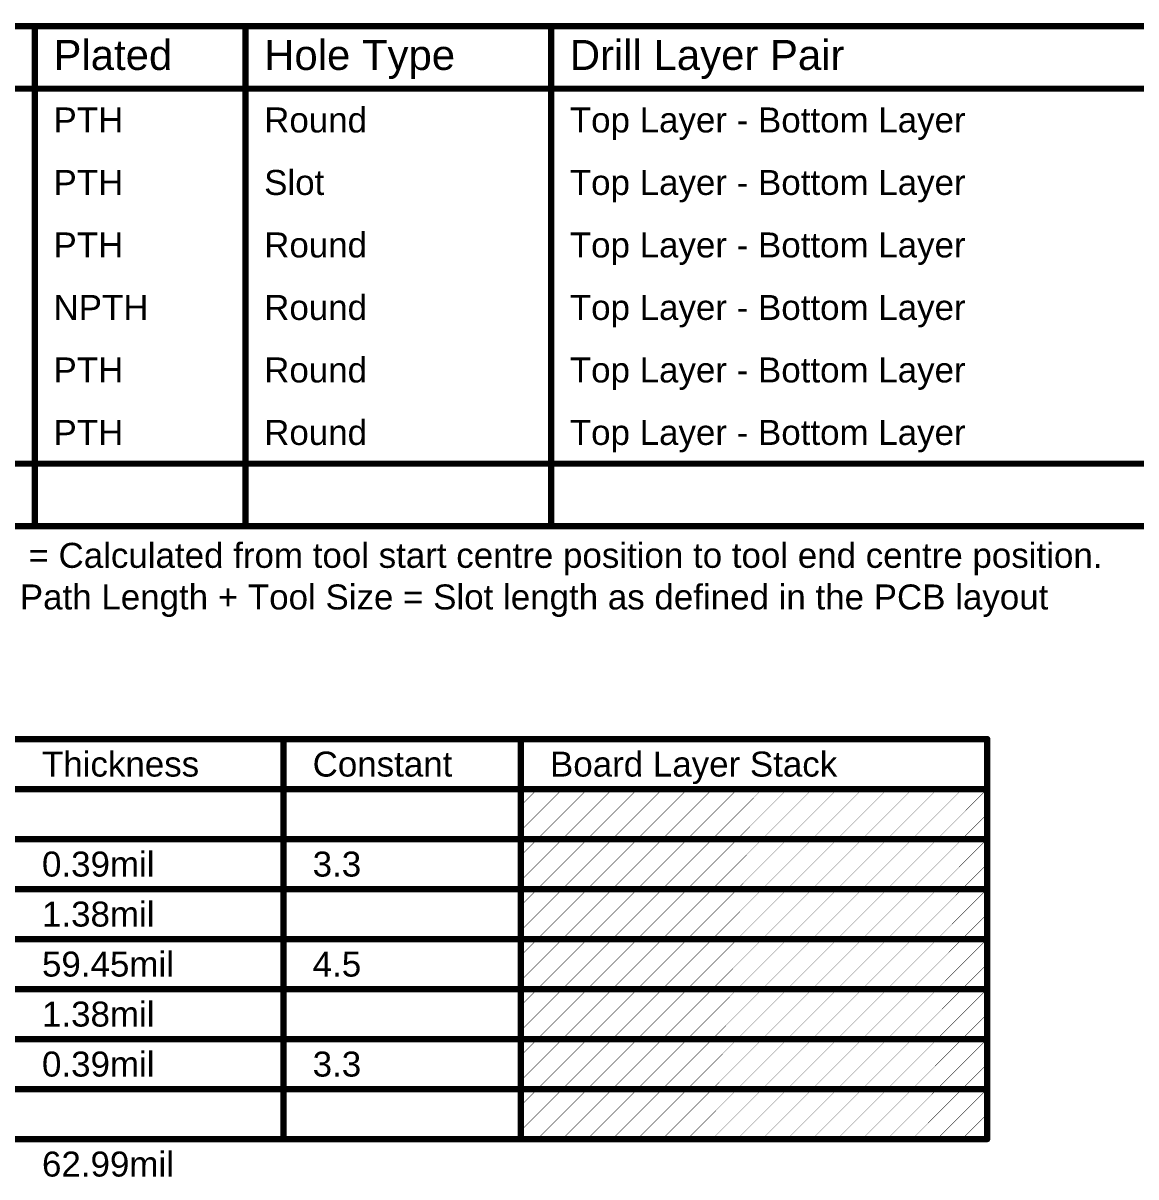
# Model space of a CAD drawing. Header units: inches. Extents: x 0 to 12.4, y -0.6 to 2.2.
# Drawn here: x 5.138 to 7.81, y -0.601 to 2.169 of the extents above; entities that cross this region are included whole.
import ezdxf

# ---------------------------------------------------------------- set-up
doc = ezdxf.new("R2010")
doc.units = ezdxf.units.IN
doc.header["$MEASUREMENT"] = 0
doc.layers.add('Drill Drawing', color=1, linetype='Continuous')
doc.layers.add('Fabrication', color=76, linetype='Continuous')
doc.styles.add('Arial', font='', dxfattribs={"height": 0.2})
doc.styles.get('Arial').set_extended_font_data('Arial')

msp = doc.modelspace()

# ---------------------------------------------------------------- linework, layer by layer
at = {"layer": 'Drill Drawing'}
for points in [[(2.9254, 2.161, 0.015, 0.015, 0), (12.3828, 2.161, 0.015, 0.015, 0)], [(5.1658, 0.961, 0.015, 0.015, 0), (5.1658, 2.161, 0.015, 0.015, 0)], [(5.6716, 0.961, 0.015, 0.015, 0), (5.6716, 2.161, 0.015, 0.015, 0)], [(6.4054, 0.961, 0.015, 0.015, 0), (6.4054, 2.161, 0.015, 0.015, 0)], [(2.9254, 2.011, 0.015, 0.015, 0), (12.3828, 2.011, 0.015, 0.015, 0)], [(2.9254, 1.111, 0.015, 0.015, 0), (12.3828, 1.111, 0.015, 0.015, 0)], [(2.9254, 0.961, 0.015, 0.015, 0), (12.3828, 0.961, 0.015, 0.015, 0)]]:
    msp.add_lwpolyline(points, format="xyseb", dxfattribs=at)
for points in [[(5.162, 2.161, 0.0075, 0.0075, 1), (5.1695, 2.161, 0.0075, 0.0075, 1)], [(5.6679, 2.161, 0.0075, 0.0075, 1), (5.6754, 2.161, 0.0075, 0.0075, 1)], [(6.4017, 2.161, 0.0075, 0.0075, 1), (6.4092, 2.161, 0.0075, 0.0075, 1)], [(5.162, 0.961, 0.0075, 0.0075, 1), (5.1695, 0.961, 0.0075, 0.0075, 1)], [(5.6679, 0.961, 0.0075, 0.0075, 1), (5.6754, 0.961, 0.0075, 0.0075, 1)], [(6.4017, 0.961, 0.0075, 0.0075, 1), (6.4092, 0.961, 0.0075, 0.0075, 1)]]:
    msp.add_lwpolyline(points, format="xyseb", close=True, dxfattribs=at)
at = {"layer": 'Fabrication'}
for points in [[(2.9137, 0.45, 0.015, 0.015, 0), (7.4525, 0.45, 0.015, 0.015, 0)], [(5.763, -0.51, 0.015, 0.015, 0), (5.763, 0.45, 0.015, 0.015, 0)], [(6.3329, -0.51, 0.015, 0.015, 0), (6.3329, 0.45, 0.015, 0.015, 0)], [(7.4525, -0.51, 0.015, 0.015, 0), (7.4525, 0.45, 0.015, 0.015, 0)], [(2.9137, 0.33, 0.015, 0.015, 0), (7.4525, 0.33, 0.015, 0.015, 0)], [(6.3329, 0.2303, 0.001, 0.001, 0), (6.4325, 0.33, 0.001, 0.001, 0)], [(6.3329, 0.2903, 0.001, 0.001, 0), (6.3725, 0.33, 0.001, 0.001, 0)], [(6.3725, 0.21, 0.001, 0.001, 0), (6.4925, 0.33, 0.001, 0.001, 0)], [(6.4325, 0.21, 0.001, 0.001, 0), (6.5525, 0.33, 0.001, 0.001, 0)], [(6.4925, 0.21, 0.001, 0.001, 0), (6.6125, 0.33, 0.001, 0.001, 0)], [(6.5525, 0.21, 0.001, 0.001, 0), (6.6725, 0.33, 0.001, 0.001, 0)], [(6.6125, 0.21, 0.001, 0.001, 0), (6.7325, 0.33, 0.001, 0.001, 0)], [(6.6725, 0.21, 0.001, 0.001, 0), (6.7925, 0.33, 0.001, 0.001, 0)], [(6.7325, 0.21, 0.001, 0.001, 0), (6.8525, 0.33, 0.001, 0.001, 0)], [(6.7925, 0.21, 0.001, 0.001, 0), (6.9125, 0.33, 0.001, 0.001, 0)], [(6.8525, 0.21, 0.001, 0.001, 0), (6.9725, 0.33, 0.001, 0.001, 0)], [(6.9125, 0.21, 0.001, 0.001, 0), (7.0325, 0.33, 0.001, 0.001, 0)], [(6.9725, 0.21, 0.001, 0.001, 0), (7.0925, 0.33, 0.001, 0.001, 0)], [(7.0325, 0.21, 0.001, 0.001, 0), (7.1525, 0.33, 0.001, 0.001, 0)], [(7.0925, 0.21, 0.001, 0.001, 0), (7.2125, 0.33, 0.001, 0.001, 0)], [(7.1525, 0.21, 0.001, 0.001, 0), (7.2725, 0.33, 0.001, 0.001, 0)], [(7.2125, 0.21, 0.001, 0.001, 0), (7.3325, 0.33, 0.001, 0.001, 0)], [(7.2725, 0.21, 0.001, 0.001, 0), (7.3925, 0.33, 0.001, 0.001, 0)], [(7.3325, 0.21, 0.001, 0.001, 0), (7.4525, 0.33, 0.001, 0.001, 0)], [(7.3925, 0.21, 0.001, 0.001, 0), (7.4525, 0.27, 0.001, 0.001, 0)], [(5.1132, 0.21, 0.015, 0.015, 0), (5.763, 0.21, 0.015, 0.015, 0)], [(5.763, 0.21, 0.015, 0.015, 0), (6.3329, 0.21, 0.015, 0.015, 0)], [(6.3329, 0.21, 0.015, 0.015, 0), (7.4525, 0.21, 0.015, 0.015, 0)], [(6.3329, 0.1103, 0.001, 0.001, 0), (6.4325, 0.21, 0.001, 0.001, 0)], [(6.3329, 0.1703, 0.001, 0.001, 0), (6.3725, 0.21, 0.001, 0.001, 0)], [(6.3725, 0.09, 0.001, 0.001, 0), (6.4925, 0.21, 0.001, 0.001, 0)], [(6.4325, 0.09, 0.001, 0.001, 0), (6.5525, 0.21, 0.001, 0.001, 0)], [(6.4925, 0.09, 0.001, 0.001, 0), (6.6125, 0.21, 0.001, 0.001, 0)], [(6.5525, 0.09, 0.001, 0.001, 0), (6.6725, 0.21, 0.001, 0.001, 0)], [(6.6125, 0.09, 0.001, 0.001, 0), (6.7325, 0.21, 0.001, 0.001, 0)], [(6.6725, 0.09, 0.001, 0.001, 0), (6.7925, 0.21, 0.001, 0.001, 0)], [(6.7325, 0.09, 0.001, 0.001, 0), (6.8525, 0.21, 0.001, 0.001, 0)], [(6.7925, 0.09, 0.001, 0.001, 0), (6.9125, 0.21, 0.001, 0.001, 0)], [(6.8525, 0.09, 0.001, 0.001, 0), (6.9725, 0.21, 0.001, 0.001, 0)], [(6.9125, 0.09, 0.001, 0.001, 0), (7.0325, 0.21, 0.001, 0.001, 0)], [(6.9725, 0.09, 0.001, 0.001, 0), (7.0925, 0.21, 0.001, 0.001, 0)], [(7.0325, 0.09, 0.001, 0.001, 0), (7.1525, 0.21, 0.001, 0.001, 0)], [(7.0925, 0.09, 0.001, 0.001, 0), (7.2125, 0.21, 0.001, 0.001, 0)], [(7.1525, 0.09, 0.001, 0.001, 0), (7.2725, 0.21, 0.001, 0.001, 0)], [(7.2125, 0.09, 0.001, 0.001, 0), (7.3325, 0.21, 0.001, 0.001, 0)], [(7.2725, 0.09, 0.001, 0.001, 0), (7.3925, 0.21, 0.001, 0.001, 0)], [(7.3325, 0.09, 0.001, 0.001, 0), (7.4525, 0.21, 0.001, 0.001, 0)], [(7.3925, 0.09, 0.001, 0.001, 0), (7.4525, 0.15, 0.001, 0.001, 0)], [(5.1132, 0.09, 0.015, 0.015, 0), (5.763, 0.09, 0.015, 0.015, 0)], [(5.763, 0.09, 0.015, 0.015, 0), (6.3329, 0.09, 0.015, 0.015, 0)], [(6.3329, 0.09, 0.015, 0.015, 0), (7.4525, 0.09, 0.015, 0.015, 0)], [(6.3329, -0.0097, 0.001, 0.001, 0), (6.4325, 0.09, 0.001, 0.001, 0)], [(6.3329, 0.0503, 0.001, 0.001, 0), (6.3725, 0.09, 0.001, 0.001, 0)], [(6.3725, -0.03, 0.001, 0.001, 0), (6.4925, 0.09, 0.001, 0.001, 0)], [(6.4325, -0.03, 0.001, 0.001, 0), (6.5525, 0.09, 0.001, 0.001, 0)], [(6.4925, -0.03, 0.001, 0.001, 0), (6.6125, 0.09, 0.001, 0.001, 0)], [(6.5525, -0.03, 0.001, 0.001, 0), (6.6725, 0.09, 0.001, 0.001, 0)], [(6.6125, -0.03, 0.001, 0.001, 0), (6.7325, 0.09, 0.001, 0.001, 0)], [(6.6725, -0.03, 0.001, 0.001, 0), (6.7925, 0.09, 0.001, 0.001, 0)], [(6.7325, -0.03, 0.001, 0.001, 0), (6.8525, 0.09, 0.001, 0.001, 0)], [(6.7925, -0.03, 0.001, 0.001, 0), (6.9125, 0.09, 0.001, 0.001, 0)], [(6.8525, -0.03, 0.001, 0.001, 0), (6.9725, 0.09, 0.001, 0.001, 0)], [(6.9125, -0.03, 0.001, 0.001, 0), (7.0325, 0.09, 0.001, 0.001, 0)], [(6.9725, -0.03, 0.001, 0.001, 0), (7.0925, 0.09, 0.001, 0.001, 0)], [(7.0325, -0.03, 0.001, 0.001, 0), (7.1525, 0.09, 0.001, 0.001, 0)], [(7.0925, -0.03, 0.001, 0.001, 0), (7.2125, 0.09, 0.001, 0.001, 0)], [(7.1525, -0.03, 0.001, 0.001, 0), (7.2725, 0.09, 0.001, 0.001, 0)], [(7.2125, -0.03, 0.001, 0.001, 0), (7.3325, 0.09, 0.001, 0.001, 0)], [(7.2725, -0.03, 0.001, 0.001, 0), (7.3925, 0.09, 0.001, 0.001, 0)], [(7.3325, -0.03, 0.001, 0.001, 0), (7.4525, 0.09, 0.001, 0.001, 0)], [(7.3925, -0.03, 0.001, 0.001, 0), (7.4525, 0.03, 0.001, 0.001, 0)], [(5.1132, -0.03, 0.015, 0.015, 0), (5.763, -0.03, 0.015, 0.015, 0)], [(5.763, -0.03, 0.015, 0.015, 0), (6.3329, -0.03, 0.015, 0.015, 0)], [(6.3329, -0.03, 0.015, 0.015, 0), (7.4525, -0.03, 0.015, 0.015, 0)], [(6.3329, -0.1297, 0.001, 0.001, 0), (6.4325, -0.03, 0.001, 0.001, 0)], [(6.3329, -0.0697, 0.001, 0.001, 0), (6.3725, -0.03, 0.001, 0.001, 0)], [(6.3725, -0.15, 0.001, 0.001, 0), (6.4925, -0.03, 0.001, 0.001, 0)], [(6.4325, -0.15, 0.001, 0.001, 0), (6.5525, -0.03, 0.001, 0.001, 0)], [(6.4925, -0.15, 0.001, 0.001, 0), (6.6125, -0.03, 0.001, 0.001, 0)], [(6.5525, -0.15, 0.001, 0.001, 0), (6.6725, -0.03, 0.001, 0.001, 0)], [(6.6125, -0.15, 0.001, 0.001, 0), (6.7325, -0.03, 0.001, 0.001, 0)], [(6.6725, -0.15, 0.001, 0.001, 0), (6.7925, -0.03, 0.001, 0.001, 0)], [(6.7325, -0.15, 0.001, 0.001, 0), (6.8525, -0.03, 0.001, 0.001, 0)], [(6.7925, -0.15, 0.001, 0.001, 0), (6.9125, -0.03, 0.001, 0.001, 0)], [(6.8525, -0.15, 0.001, 0.001, 0), (6.9725, -0.03, 0.001, 0.001, 0)], [(6.9125, -0.15, 0.001, 0.001, 0), (7.0325, -0.03, 0.001, 0.001, 0)], [(6.9725, -0.15, 0.001, 0.001, 0), (7.0925, -0.03, 0.001, 0.001, 0)], [(7.0325, -0.15, 0.001, 0.001, 0), (7.1525, -0.03, 0.001, 0.001, 0)], [(7.0925, -0.15, 0.001, 0.001, 0), (7.2125, -0.03, 0.001, 0.001, 0)], [(7.1525, -0.15, 0.001, 0.001, 0), (7.2725, -0.03, 0.001, 0.001, 0)], [(7.2125, -0.15, 0.001, 0.001, 0), (7.3325, -0.03, 0.001, 0.001, 0)], [(7.2725, -0.15, 0.001, 0.001, 0), (7.3925, -0.03, 0.001, 0.001, 0)], [(7.3325, -0.15, 0.001, 0.001, 0), (7.4525, -0.03, 0.001, 0.001, 0)], [(7.3925, -0.15, 0.001, 0.001, 0), (7.4525, -0.09, 0.001, 0.001, 0)], [(5.1132, -0.15, 0.015, 0.015, 0), (5.763, -0.15, 0.015, 0.015, 0)], [(5.763, -0.15, 0.015, 0.015, 0), (6.3329, -0.15, 0.015, 0.015, 0)], [(6.3329, -0.15, 0.015, 0.015, 0), (7.4525, -0.15, 0.015, 0.015, 0)], [(6.3329, -0.2497, 0.001, 0.001, 0), (6.4325, -0.15, 0.001, 0.001, 0)], [(6.3329, -0.1897, 0.001, 0.001, 0), (6.3725, -0.15, 0.001, 0.001, 0)], [(6.3725, -0.27, 0.001, 0.001, 0), (6.4925, -0.15, 0.001, 0.001, 0)], [(6.4325, -0.27, 0.001, 0.001, 0), (6.5525, -0.15, 0.001, 0.001, 0)], [(6.4925, -0.27, 0.001, 0.001, 0), (6.6125, -0.15, 0.001, 0.001, 0)], [(6.5525, -0.27, 0.001, 0.001, 0), (6.6725, -0.15, 0.001, 0.001, 0)], [(6.6125, -0.27, 0.001, 0.001, 0), (6.7325, -0.15, 0.001, 0.001, 0)], [(6.6725, -0.27, 0.001, 0.001, 0), (6.7925, -0.15, 0.001, 0.001, 0)], [(6.7325, -0.27, 0.001, 0.001, 0), (6.8525, -0.15, 0.001, 0.001, 0)], [(6.7925, -0.27, 0.001, 0.001, 0), (6.9125, -0.15, 0.001, 0.001, 0)], [(6.8525, -0.27, 0.001, 0.001, 0), (6.9725, -0.15, 0.001, 0.001, 0)], [(6.9125, -0.27, 0.001, 0.001, 0), (7.0325, -0.15, 0.001, 0.001, 0)], [(6.9725, -0.27, 0.001, 0.001, 0), (7.0925, -0.15, 0.001, 0.001, 0)], [(7.0325, -0.27, 0.001, 0.001, 0), (7.1525, -0.15, 0.001, 0.001, 0)], [(7.0925, -0.27, 0.001, 0.001, 0), (7.2125, -0.15, 0.001, 0.001, 0)], [(7.1525, -0.27, 0.001, 0.001, 0), (7.2725, -0.15, 0.001, 0.001, 0)], [(7.2125, -0.27, 0.001, 0.001, 0), (7.3325, -0.15, 0.001, 0.001, 0)], [(7.2725, -0.27, 0.001, 0.001, 0), (7.3925, -0.15, 0.001, 0.001, 0)], [(7.3325, -0.27, 0.001, 0.001, 0), (7.4525, -0.15, 0.001, 0.001, 0)], [(7.3925, -0.27, 0.001, 0.001, 0), (7.4525, -0.21, 0.001, 0.001, 0)], [(5.1132, -0.27, 0.015, 0.015, 0), (5.763, -0.27, 0.015, 0.015, 0)], [(5.763, -0.27, 0.015, 0.015, 0), (6.3329, -0.27, 0.015, 0.015, 0)], [(6.3329, -0.27, 0.015, 0.015, 0), (7.4525, -0.27, 0.015, 0.015, 0)], [(6.3329, -0.3697, 0.001, 0.001, 0), (6.4325, -0.27, 0.001, 0.001, 0)], [(6.3329, -0.3097, 0.001, 0.001, 0), (6.3725, -0.27, 0.001, 0.001, 0)], [(6.3725, -0.39, 0.001, 0.001, 0), (6.4925, -0.27, 0.001, 0.001, 0)], [(6.4325, -0.39, 0.001, 0.001, 0), (6.5525, -0.27, 0.001, 0.001, 0)], [(6.4925, -0.39, 0.001, 0.001, 0), (6.6125, -0.27, 0.001, 0.001, 0)], [(6.5525, -0.39, 0.001, 0.001, 0), (6.6725, -0.27, 0.001, 0.001, 0)], [(6.6125, -0.39, 0.001, 0.001, 0), (6.7325, -0.27, 0.001, 0.001, 0)], [(6.6725, -0.39, 0.001, 0.001, 0), (6.7925, -0.27, 0.001, 0.001, 0)], [(6.7325, -0.39, 0.001, 0.001, 0), (6.8525, -0.27, 0.001, 0.001, 0)], [(6.7925, -0.39, 0.001, 0.001, 0), (6.9125, -0.27, 0.001, 0.001, 0)], [(6.8525, -0.39, 0.001, 0.001, 0), (6.9725, -0.27, 0.001, 0.001, 0)], [(6.9125, -0.39, 0.001, 0.001, 0), (7.0325, -0.27, 0.001, 0.001, 0)], [(6.9725, -0.39, 0.001, 0.001, 0), (7.0925, -0.27, 0.001, 0.001, 0)], [(7.0325, -0.39, 0.001, 0.001, 0), (7.1525, -0.27, 0.001, 0.001, 0)], [(7.0925, -0.39, 0.001, 0.001, 0), (7.2125, -0.27, 0.001, 0.001, 0)], [(7.1525, -0.39, 0.001, 0.001, 0), (7.2725, -0.27, 0.001, 0.001, 0)], [(7.2125, -0.39, 0.001, 0.001, 0), (7.3325, -0.27, 0.001, 0.001, 0)], [(7.2725, -0.39, 0.001, 0.001, 0), (7.3925, -0.27, 0.001, 0.001, 0)], [(7.3325, -0.39, 0.001, 0.001, 0), (7.4525, -0.27, 0.001, 0.001, 0)], [(7.3925, -0.39, 0.001, 0.001, 0), (7.4525, -0.33, 0.001, 0.001, 0)], [(5.1132, -0.39, 0.015, 0.015, 0), (5.763, -0.39, 0.015, 0.015, 0)], [(5.763, -0.39, 0.015, 0.015, 0), (6.3329, -0.39, 0.015, 0.015, 0)], [(6.3329, -0.39, 0.015, 0.015, 0), (7.4525, -0.39, 0.015, 0.015, 0)], [(6.3329, -0.4897, 0.001, 0.001, 0), (6.4325, -0.39, 0.001, 0.001, 0)], [(6.3329, -0.4297, 0.001, 0.001, 0), (6.3725, -0.39, 0.001, 0.001, 0)], [(6.3725, -0.51, 0.001, 0.001, 0), (6.4925, -0.39, 0.001, 0.001, 0)], [(6.4325, -0.51, 0.001, 0.001, 0), (6.5525, -0.39, 0.001, 0.001, 0)], [(6.4925, -0.51, 0.001, 0.001, 0), (6.6125, -0.39, 0.001, 0.001, 0)], [(6.5525, -0.51, 0.001, 0.001, 0), (6.6725, -0.39, 0.001, 0.001, 0)], [(6.6125, -0.51, 0.001, 0.001, 0), (6.7325, -0.39, 0.001, 0.001, 0)], [(6.6725, -0.51, 0.001, 0.001, 0), (6.7925, -0.39, 0.001, 0.001, 0)], [(6.7325, -0.51, 0.001, 0.001, 0), (6.8525, -0.39, 0.001, 0.001, 0)], [(6.7925, -0.51, 0.001, 0.001, 0), (6.9125, -0.39, 0.001, 0.001, 0)], [(6.8525, -0.51, 0.001, 0.001, 0), (6.9725, -0.39, 0.001, 0.001, 0)], [(6.9125, -0.51, 0.001, 0.001, 0), (7.0325, -0.39, 0.001, 0.001, 0)], [(6.9725, -0.51, 0.001, 0.001, 0), (7.0925, -0.39, 0.001, 0.001, 0)], [(7.0325, -0.51, 0.001, 0.001, 0), (7.1525, -0.39, 0.001, 0.001, 0)], [(7.0925, -0.51, 0.001, 0.001, 0), (7.2125, -0.39, 0.001, 0.001, 0)], [(7.1525, -0.51, 0.001, 0.001, 0), (7.2725, -0.39, 0.001, 0.001, 0)], [(7.2125, -0.51, 0.001, 0.001, 0), (7.3325, -0.39, 0.001, 0.001, 0)], [(7.2725, -0.51, 0.001, 0.001, 0), (7.3925, -0.39, 0.001, 0.001, 0)], [(7.3325, -0.51, 0.001, 0.001, 0), (7.4525, -0.39, 0.001, 0.001, 0)], [(7.3925, -0.51, 0.001, 0.001, 0), (7.4525, -0.45, 0.001, 0.001, 0)], [(5.1132, -0.51, 0.015, 0.015, 0), (5.763, -0.51, 0.015, 0.015, 0)], [(5.763, -0.51, 0.015, 0.015, 0), (6.3329, -0.51, 0.015, 0.015, 0)], [(6.3329, -0.51, 0.015, 0.015, 0), (7.4525, -0.51, 0.015, 0.015, 0)]]:
    msp.add_lwpolyline(points, format="xyseb", dxfattribs=at)
for points in [[(5.7592, 0.45, 0.0075, 0.0075, 1), (5.7668, 0.45, 0.0075, 0.0075, 1)], [(6.3291, 0.45, 0.0075, 0.0075, 1), (6.3366, 0.45, 0.0075, 0.0075, 1)], [(7.4488, 0.45, 0.0075, 0.0075, 1), (7.4563, 0.45, 0.0075, 0.0075, 1)], [(7.4488, 0.45, 0.0075, 0.0075, 1), (7.4563, 0.45, 0.0075, 0.0075, 1)], [(7.4488, 0.33, 0.0075, 0.0075, 1), (7.4563, 0.33, 0.0075, 0.0075, 1)], [(6.3723, 0.33, 0.0005, 0.0005, 1), (6.3728, 0.33, 0.0005, 0.0005, 1)], [(6.4323, 0.33, 0.0005, 0.0005, 1), (6.4328, 0.33, 0.0005, 0.0005, 1)], [(6.4923, 0.33, 0.0005, 0.0005, 1), (6.4928, 0.33, 0.0005, 0.0005, 1)], [(6.5523, 0.33, 0.0005, 0.0005, 1), (6.5528, 0.33, 0.0005, 0.0005, 1)], [(6.6123, 0.33, 0.0005, 0.0005, 1), (6.6128, 0.33, 0.0005, 0.0005, 1)], [(6.6723, 0.33, 0.0005, 0.0005, 1), (6.6728, 0.33, 0.0005, 0.0005, 1)], [(6.7323, 0.33, 0.0005, 0.0005, 1), (6.7328, 0.33, 0.0005, 0.0005, 1)], [(6.7923, 0.33, 0.0005, 0.0005, 1), (6.7928, 0.33, 0.0005, 0.0005, 1)], [(6.8523, 0.33, 0.0005, 0.0005, 1), (6.8528, 0.33, 0.0005, 0.0005, 1)], [(6.9123, 0.33, 0.0005, 0.0005, 1), (6.9128, 0.33, 0.0005, 0.0005, 1)], [(6.9723, 0.33, 0.0005, 0.0005, 1), (6.9728, 0.33, 0.0005, 0.0005, 1)], [(7.0323, 0.33, 0.0005, 0.0005, 1), (7.0328, 0.33, 0.0005, 0.0005, 1)], [(7.0923, 0.33, 0.0005, 0.0005, 1), (7.0928, 0.33, 0.0005, 0.0005, 1)], [(7.1523, 0.33, 0.0005, 0.0005, 1), (7.1528, 0.33, 0.0005, 0.0005, 1)], [(7.2123, 0.33, 0.0005, 0.0005, 1), (7.2128, 0.33, 0.0005, 0.0005, 1)], [(7.2723, 0.33, 0.0005, 0.0005, 1), (7.2728, 0.33, 0.0005, 0.0005, 1)], [(7.3323, 0.33, 0.0005, 0.0005, 1), (7.3328, 0.33, 0.0005, 0.0005, 1)], [(7.3923, 0.33, 0.0005, 0.0005, 1), (7.3928, 0.33, 0.0005, 0.0005, 1)], [(7.4523, 0.33, 0.0005, 0.0005, 1), (7.4528, 0.33, 0.0005, 0.0005, 1)], [(6.3326, 0.2903, 0.0005, 0.0005, 1), (6.3331, 0.2903, 0.0005, 0.0005, 1)], [(7.4523, 0.27, 0.0005, 0.0005, 1), (7.4528, 0.27, 0.0005, 0.0005, 1)], [(6.3326, 0.2303, 0.0005, 0.0005, 1), (6.3331, 0.2303, 0.0005, 0.0005, 1)], [(5.7592, 0.21, 0.0075, 0.0075, 1), (5.7668, 0.21, 0.0075, 0.0075, 1)], [(5.7592, 0.21, 0.0075, 0.0075, 1), (5.7668, 0.21, 0.0075, 0.0075, 1)], [(6.3291, 0.21, 0.0075, 0.0075, 1), (6.3366, 0.21, 0.0075, 0.0075, 1)], [(6.3291, 0.21, 0.0075, 0.0075, 1), (6.3366, 0.21, 0.0075, 0.0075, 1)], [(6.3723, 0.21, 0.0005, 0.0005, 1), (6.3728, 0.21, 0.0005, 0.0005, 1)], [(6.3723, 0.21, 0.0005, 0.0005, 1), (6.3728, 0.21, 0.0005, 0.0005, 1)], [(6.4323, 0.21, 0.0005, 0.0005, 1), (6.4328, 0.21, 0.0005, 0.0005, 1)], [(6.4323, 0.21, 0.0005, 0.0005, 1), (6.4328, 0.21, 0.0005, 0.0005, 1)], [(6.4923, 0.21, 0.0005, 0.0005, 1), (6.4928, 0.21, 0.0005, 0.0005, 1)], [(6.4923, 0.21, 0.0005, 0.0005, 1), (6.4928, 0.21, 0.0005, 0.0005, 1)], [(6.5523, 0.21, 0.0005, 0.0005, 1), (6.5528, 0.21, 0.0005, 0.0005, 1)], [(6.5523, 0.21, 0.0005, 0.0005, 1), (6.5528, 0.21, 0.0005, 0.0005, 1)], [(6.6123, 0.21, 0.0005, 0.0005, 1), (6.6128, 0.21, 0.0005, 0.0005, 1)], [(6.6123, 0.21, 0.0005, 0.0005, 1), (6.6128, 0.21, 0.0005, 0.0005, 1)], [(6.6723, 0.21, 0.0005, 0.0005, 1), (6.6728, 0.21, 0.0005, 0.0005, 1)], [(6.6723, 0.21, 0.0005, 0.0005, 1), (6.6728, 0.21, 0.0005, 0.0005, 1)], [(6.7323, 0.21, 0.0005, 0.0005, 1), (6.7328, 0.21, 0.0005, 0.0005, 1)], [(6.7323, 0.21, 0.0005, 0.0005, 1), (6.7328, 0.21, 0.0005, 0.0005, 1)], [(6.7923, 0.21, 0.0005, 0.0005, 1), (6.7928, 0.21, 0.0005, 0.0005, 1)], [(6.7923, 0.21, 0.0005, 0.0005, 1), (6.7928, 0.21, 0.0005, 0.0005, 1)], [(6.8523, 0.21, 0.0005, 0.0005, 1), (6.8528, 0.21, 0.0005, 0.0005, 1)], [(6.8523, 0.21, 0.0005, 0.0005, 1), (6.8528, 0.21, 0.0005, 0.0005, 1)], [(6.9123, 0.21, 0.0005, 0.0005, 1), (6.9128, 0.21, 0.0005, 0.0005, 1)], [(6.9123, 0.21, 0.0005, 0.0005, 1), (6.9128, 0.21, 0.0005, 0.0005, 1)], [(6.9723, 0.21, 0.0005, 0.0005, 1), (6.9728, 0.21, 0.0005, 0.0005, 1)], [(6.9723, 0.21, 0.0005, 0.0005, 1), (6.9728, 0.21, 0.0005, 0.0005, 1)], [(7.0323, 0.21, 0.0005, 0.0005, 1), (7.0328, 0.21, 0.0005, 0.0005, 1)], [(7.0323, 0.21, 0.0005, 0.0005, 1), (7.0328, 0.21, 0.0005, 0.0005, 1)], [(7.0923, 0.21, 0.0005, 0.0005, 1), (7.0928, 0.21, 0.0005, 0.0005, 1)], [(7.0923, 0.21, 0.0005, 0.0005, 1), (7.0928, 0.21, 0.0005, 0.0005, 1)], [(7.1523, 0.21, 0.0005, 0.0005, 1), (7.1528, 0.21, 0.0005, 0.0005, 1)], [(7.1523, 0.21, 0.0005, 0.0005, 1), (7.1528, 0.21, 0.0005, 0.0005, 1)], [(7.2123, 0.21, 0.0005, 0.0005, 1), (7.2128, 0.21, 0.0005, 0.0005, 1)], [(7.2123, 0.21, 0.0005, 0.0005, 1), (7.2128, 0.21, 0.0005, 0.0005, 1)], [(7.2723, 0.21, 0.0005, 0.0005, 1), (7.2728, 0.21, 0.0005, 0.0005, 1)], [(7.2723, 0.21, 0.0005, 0.0005, 1), (7.2728, 0.21, 0.0005, 0.0005, 1)], [(7.3323, 0.21, 0.0005, 0.0005, 1), (7.3328, 0.21, 0.0005, 0.0005, 1)], [(7.3323, 0.21, 0.0005, 0.0005, 1), (7.3328, 0.21, 0.0005, 0.0005, 1)], [(7.3923, 0.21, 0.0005, 0.0005, 1), (7.3928, 0.21, 0.0005, 0.0005, 1)], [(7.3923, 0.21, 0.0005, 0.0005, 1), (7.3928, 0.21, 0.0005, 0.0005, 1)], [(7.4488, 0.21, 0.0075, 0.0075, 1), (7.4563, 0.21, 0.0075, 0.0075, 1)], [(7.4523, 0.21, 0.0005, 0.0005, 1), (7.4528, 0.21, 0.0005, 0.0005, 1)], [(6.3326, 0.1703, 0.0005, 0.0005, 1), (6.3331, 0.1703, 0.0005, 0.0005, 1)], [(7.4523, 0.15, 0.0005, 0.0005, 1), (7.4528, 0.15, 0.0005, 0.0005, 1)], [(6.3326, 0.1103, 0.0005, 0.0005, 1), (6.3331, 0.1103, 0.0005, 0.0005, 1)], [(5.7592, 0.09, 0.0075, 0.0075, 1), (5.7668, 0.09, 0.0075, 0.0075, 1)], [(5.7592, 0.09, 0.0075, 0.0075, 1), (5.7668, 0.09, 0.0075, 0.0075, 1)], [(6.3291, 0.09, 0.0075, 0.0075, 1), (6.3366, 0.09, 0.0075, 0.0075, 1)], [(6.3291, 0.09, 0.0075, 0.0075, 1), (6.3366, 0.09, 0.0075, 0.0075, 1)], [(6.3723, 0.09, 0.0005, 0.0005, 1), (6.3728, 0.09, 0.0005, 0.0005, 1)], [(6.3723, 0.09, 0.0005, 0.0005, 1), (6.3728, 0.09, 0.0005, 0.0005, 1)], [(6.4323, 0.09, 0.0005, 0.0005, 1), (6.4328, 0.09, 0.0005, 0.0005, 1)], [(6.4323, 0.09, 0.0005, 0.0005, 1), (6.4328, 0.09, 0.0005, 0.0005, 1)], [(6.4923, 0.09, 0.0005, 0.0005, 1), (6.4928, 0.09, 0.0005, 0.0005, 1)], [(6.4923, 0.09, 0.0005, 0.0005, 1), (6.4928, 0.09, 0.0005, 0.0005, 1)], [(6.5523, 0.09, 0.0005, 0.0005, 1), (6.5528, 0.09, 0.0005, 0.0005, 1)], [(6.5523, 0.09, 0.0005, 0.0005, 1), (6.5528, 0.09, 0.0005, 0.0005, 1)], [(6.6123, 0.09, 0.0005, 0.0005, 1), (6.6128, 0.09, 0.0005, 0.0005, 1)], [(6.6123, 0.09, 0.0005, 0.0005, 1), (6.6128, 0.09, 0.0005, 0.0005, 1)], [(6.6723, 0.09, 0.0005, 0.0005, 1), (6.6728, 0.09, 0.0005, 0.0005, 1)], [(6.6723, 0.09, 0.0005, 0.0005, 1), (6.6728, 0.09, 0.0005, 0.0005, 1)], [(6.7323, 0.09, 0.0005, 0.0005, 1), (6.7328, 0.09, 0.0005, 0.0005, 1)], [(6.7323, 0.09, 0.0005, 0.0005, 1), (6.7328, 0.09, 0.0005, 0.0005, 1)], [(6.7923, 0.09, 0.0005, 0.0005, 1), (6.7928, 0.09, 0.0005, 0.0005, 1)], [(6.7923, 0.09, 0.0005, 0.0005, 1), (6.7928, 0.09, 0.0005, 0.0005, 1)], [(6.8523, 0.09, 0.0005, 0.0005, 1), (6.8528, 0.09, 0.0005, 0.0005, 1)], [(6.8523, 0.09, 0.0005, 0.0005, 1), (6.8528, 0.09, 0.0005, 0.0005, 1)], [(6.9123, 0.09, 0.0005, 0.0005, 1), (6.9128, 0.09, 0.0005, 0.0005, 1)], [(6.9123, 0.09, 0.0005, 0.0005, 1), (6.9128, 0.09, 0.0005, 0.0005, 1)], [(6.9723, 0.09, 0.0005, 0.0005, 1), (6.9728, 0.09, 0.0005, 0.0005, 1)], [(6.9723, 0.09, 0.0005, 0.0005, 1), (6.9728, 0.09, 0.0005, 0.0005, 1)], [(7.0323, 0.09, 0.0005, 0.0005, 1), (7.0328, 0.09, 0.0005, 0.0005, 1)], [(7.0323, 0.09, 0.0005, 0.0005, 1), (7.0328, 0.09, 0.0005, 0.0005, 1)], [(7.0923, 0.09, 0.0005, 0.0005, 1), (7.0928, 0.09, 0.0005, 0.0005, 1)], [(7.0923, 0.09, 0.0005, 0.0005, 1), (7.0928, 0.09, 0.0005, 0.0005, 1)], [(7.1523, 0.09, 0.0005, 0.0005, 1), (7.1528, 0.09, 0.0005, 0.0005, 1)], [(7.1523, 0.09, 0.0005, 0.0005, 1), (7.1528, 0.09, 0.0005, 0.0005, 1)], [(7.2123, 0.09, 0.0005, 0.0005, 1), (7.2128, 0.09, 0.0005, 0.0005, 1)], [(7.2123, 0.09, 0.0005, 0.0005, 1), (7.2128, 0.09, 0.0005, 0.0005, 1)], [(7.2723, 0.09, 0.0005, 0.0005, 1), (7.2728, 0.09, 0.0005, 0.0005, 1)], [(7.2723, 0.09, 0.0005, 0.0005, 1), (7.2728, 0.09, 0.0005, 0.0005, 1)], [(7.3323, 0.09, 0.0005, 0.0005, 1), (7.3328, 0.09, 0.0005, 0.0005, 1)], [(7.3323, 0.09, 0.0005, 0.0005, 1), (7.3328, 0.09, 0.0005, 0.0005, 1)], [(7.3923, 0.09, 0.0005, 0.0005, 1), (7.3928, 0.09, 0.0005, 0.0005, 1)], [(7.3923, 0.09, 0.0005, 0.0005, 1), (7.3928, 0.09, 0.0005, 0.0005, 1)], [(7.4488, 0.09, 0.0075, 0.0075, 1), (7.4563, 0.09, 0.0075, 0.0075, 1)], [(7.4523, 0.09, 0.0005, 0.0005, 1), (7.4528, 0.09, 0.0005, 0.0005, 1)], [(6.3326, 0.0503, 0.0005, 0.0005, 1), (6.3331, 0.0503, 0.0005, 0.0005, 1)], [(7.4523, 0.03, 0.0005, 0.0005, 1), (7.4528, 0.03, 0.0005, 0.0005, 1)], [(5.7592, -0.03, 0.0075, 0.0075, 1), (5.7668, -0.03, 0.0075, 0.0075, 1)], [(5.7592, -0.03, 0.0075, 0.0075, 1), (5.7668, -0.03, 0.0075, 0.0075, 1)], [(6.3291, -0.03, 0.0075, 0.0075, 1), (6.3366, -0.03, 0.0075, 0.0075, 1)], [(6.3291, -0.03, 0.0075, 0.0075, 1), (6.3366, -0.03, 0.0075, 0.0075, 1)], [(6.3326, -0.0097, 0.0005, 0.0005, 1), (6.3331, -0.0097, 0.0005, 0.0005, 1)], [(7.4488, -0.03, 0.0075, 0.0075, 1), (7.4563, -0.03, 0.0075, 0.0075, 1)], [(6.3723, -0.03, 0.0005, 0.0005, 1), (6.3728, -0.03, 0.0005, 0.0005, 1)], [(6.3723, -0.03, 0.0005, 0.0005, 1), (6.3728, -0.03, 0.0005, 0.0005, 1)], [(6.4323, -0.03, 0.0005, 0.0005, 1), (6.4328, -0.03, 0.0005, 0.0005, 1)], [(6.4323, -0.03, 0.0005, 0.0005, 1), (6.4328, -0.03, 0.0005, 0.0005, 1)], [(6.4923, -0.03, 0.0005, 0.0005, 1), (6.4928, -0.03, 0.0005, 0.0005, 1)], [(6.4923, -0.03, 0.0005, 0.0005, 1), (6.4928, -0.03, 0.0005, 0.0005, 1)], [(6.5523, -0.03, 0.0005, 0.0005, 1), (6.5528, -0.03, 0.0005, 0.0005, 1)], [(6.5523, -0.03, 0.0005, 0.0005, 1), (6.5528, -0.03, 0.0005, 0.0005, 1)], [(6.6123, -0.03, 0.0005, 0.0005, 1), (6.6128, -0.03, 0.0005, 0.0005, 1)], [(6.6123, -0.03, 0.0005, 0.0005, 1), (6.6128, -0.03, 0.0005, 0.0005, 1)], [(6.6723, -0.03, 0.0005, 0.0005, 1), (6.6728, -0.03, 0.0005, 0.0005, 1)], [(6.6723, -0.03, 0.0005, 0.0005, 1), (6.6728, -0.03, 0.0005, 0.0005, 1)], [(6.7323, -0.03, 0.0005, 0.0005, 1), (6.7328, -0.03, 0.0005, 0.0005, 1)], [(6.7323, -0.03, 0.0005, 0.0005, 1), (6.7328, -0.03, 0.0005, 0.0005, 1)], [(6.7923, -0.03, 0.0005, 0.0005, 1), (6.7928, -0.03, 0.0005, 0.0005, 1)], [(6.7923, -0.03, 0.0005, 0.0005, 1), (6.7928, -0.03, 0.0005, 0.0005, 1)], [(6.8523, -0.03, 0.0005, 0.0005, 1), (6.8528, -0.03, 0.0005, 0.0005, 1)], [(6.8523, -0.03, 0.0005, 0.0005, 1), (6.8528, -0.03, 0.0005, 0.0005, 1)], [(6.9123, -0.03, 0.0005, 0.0005, 1), (6.9128, -0.03, 0.0005, 0.0005, 1)], [(6.9123, -0.03, 0.0005, 0.0005, 1), (6.9128, -0.03, 0.0005, 0.0005, 1)], [(6.9723, -0.03, 0.0005, 0.0005, 1), (6.9728, -0.03, 0.0005, 0.0005, 1)], [(6.9723, -0.03, 0.0005, 0.0005, 1), (6.9728, -0.03, 0.0005, 0.0005, 1)], [(7.0323, -0.03, 0.0005, 0.0005, 1), (7.0328, -0.03, 0.0005, 0.0005, 1)], [(7.0323, -0.03, 0.0005, 0.0005, 1), (7.0328, -0.03, 0.0005, 0.0005, 1)], [(7.0923, -0.03, 0.0005, 0.0005, 1), (7.0928, -0.03, 0.0005, 0.0005, 1)], [(7.0923, -0.03, 0.0005, 0.0005, 1), (7.0928, -0.03, 0.0005, 0.0005, 1)], [(7.1523, -0.03, 0.0005, 0.0005, 1), (7.1528, -0.03, 0.0005, 0.0005, 1)], [(7.1523, -0.03, 0.0005, 0.0005, 1), (7.1528, -0.03, 0.0005, 0.0005, 1)], [(7.2123, -0.03, 0.0005, 0.0005, 1), (7.2128, -0.03, 0.0005, 0.0005, 1)], [(7.2123, -0.03, 0.0005, 0.0005, 1), (7.2128, -0.03, 0.0005, 0.0005, 1)], [(7.2723, -0.03, 0.0005, 0.0005, 1), (7.2728, -0.03, 0.0005, 0.0005, 1)], [(7.2723, -0.03, 0.0005, 0.0005, 1), (7.2728, -0.03, 0.0005, 0.0005, 1)], [(7.3323, -0.03, 0.0005, 0.0005, 1), (7.3328, -0.03, 0.0005, 0.0005, 1)], [(7.3323, -0.03, 0.0005, 0.0005, 1), (7.3328, -0.03, 0.0005, 0.0005, 1)], [(7.3923, -0.03, 0.0005, 0.0005, 1), (7.3928, -0.03, 0.0005, 0.0005, 1)], [(7.3923, -0.03, 0.0005, 0.0005, 1), (7.3928, -0.03, 0.0005, 0.0005, 1)], [(7.4523, -0.03, 0.0005, 0.0005, 1), (7.4528, -0.03, 0.0005, 0.0005, 1)], [(6.3326, -0.0697, 0.0005, 0.0005, 1), (6.3331, -0.0697, 0.0005, 0.0005, 1)], [(7.4523, -0.09, 0.0005, 0.0005, 1), (7.4528, -0.09, 0.0005, 0.0005, 1)], [(6.3326, -0.1297, 0.0005, 0.0005, 1), (6.3331, -0.1297, 0.0005, 0.0005, 1)], [(5.7592, -0.15, 0.0075, 0.0075, 1), (5.7668, -0.15, 0.0075, 0.0075, 1)], [(5.7592, -0.15, 0.0075, 0.0075, 1), (5.7668, -0.15, 0.0075, 0.0075, 1)], [(6.3291, -0.15, 0.0075, 0.0075, 1), (6.3366, -0.15, 0.0075, 0.0075, 1)], [(6.3291, -0.15, 0.0075, 0.0075, 1), (6.3366, -0.15, 0.0075, 0.0075, 1)], [(6.3723, -0.15, 0.0005, 0.0005, 1), (6.3728, -0.15, 0.0005, 0.0005, 1)], [(6.3723, -0.15, 0.0005, 0.0005, 1), (6.3728, -0.15, 0.0005, 0.0005, 1)], [(6.4323, -0.15, 0.0005, 0.0005, 1), (6.4328, -0.15, 0.0005, 0.0005, 1)], [(6.4323, -0.15, 0.0005, 0.0005, 1), (6.4328, -0.15, 0.0005, 0.0005, 1)], [(6.4923, -0.15, 0.0005, 0.0005, 1), (6.4928, -0.15, 0.0005, 0.0005, 1)], [(6.4923, -0.15, 0.0005, 0.0005, 1), (6.4928, -0.15, 0.0005, 0.0005, 1)], [(6.5523, -0.15, 0.0005, 0.0005, 1), (6.5528, -0.15, 0.0005, 0.0005, 1)], [(6.5523, -0.15, 0.0005, 0.0005, 1), (6.5528, -0.15, 0.0005, 0.0005, 1)], [(6.6123, -0.15, 0.0005, 0.0005, 1), (6.6128, -0.15, 0.0005, 0.0005, 1)], [(6.6123, -0.15, 0.0005, 0.0005, 1), (6.6128, -0.15, 0.0005, 0.0005, 1)], [(6.6723, -0.15, 0.0005, 0.0005, 1), (6.6728, -0.15, 0.0005, 0.0005, 1)], [(6.6723, -0.15, 0.0005, 0.0005, 1), (6.6728, -0.15, 0.0005, 0.0005, 1)], [(6.7323, -0.15, 0.0005, 0.0005, 1), (6.7328, -0.15, 0.0005, 0.0005, 1)], [(6.7323, -0.15, 0.0005, 0.0005, 1), (6.7328, -0.15, 0.0005, 0.0005, 1)], [(6.7923, -0.15, 0.0005, 0.0005, 1), (6.7928, -0.15, 0.0005, 0.0005, 1)], [(6.7923, -0.15, 0.0005, 0.0005, 1), (6.7928, -0.15, 0.0005, 0.0005, 1)], [(6.8523, -0.15, 0.0005, 0.0005, 1), (6.8528, -0.15, 0.0005, 0.0005, 1)], [(6.8523, -0.15, 0.0005, 0.0005, 1), (6.8528, -0.15, 0.0005, 0.0005, 1)], [(6.9123, -0.15, 0.0005, 0.0005, 1), (6.9128, -0.15, 0.0005, 0.0005, 1)], [(6.9123, -0.15, 0.0005, 0.0005, 1), (6.9128, -0.15, 0.0005, 0.0005, 1)], [(6.9723, -0.15, 0.0005, 0.0005, 1), (6.9728, -0.15, 0.0005, 0.0005, 1)], [(6.9723, -0.15, 0.0005, 0.0005, 1), (6.9728, -0.15, 0.0005, 0.0005, 1)], [(7.0323, -0.15, 0.0005, 0.0005, 1), (7.0328, -0.15, 0.0005, 0.0005, 1)], [(7.0323, -0.15, 0.0005, 0.0005, 1), (7.0328, -0.15, 0.0005, 0.0005, 1)], [(7.0923, -0.15, 0.0005, 0.0005, 1), (7.0928, -0.15, 0.0005, 0.0005, 1)], [(7.0923, -0.15, 0.0005, 0.0005, 1), (7.0928, -0.15, 0.0005, 0.0005, 1)], [(7.1523, -0.15, 0.0005, 0.0005, 1), (7.1528, -0.15, 0.0005, 0.0005, 1)], [(7.1523, -0.15, 0.0005, 0.0005, 1), (7.1528, -0.15, 0.0005, 0.0005, 1)], [(7.2123, -0.15, 0.0005, 0.0005, 1), (7.2128, -0.15, 0.0005, 0.0005, 1)], [(7.2123, -0.15, 0.0005, 0.0005, 1), (7.2128, -0.15, 0.0005, 0.0005, 1)], [(7.2723, -0.15, 0.0005, 0.0005, 1), (7.2728, -0.15, 0.0005, 0.0005, 1)], [(7.2723, -0.15, 0.0005, 0.0005, 1), (7.2728, -0.15, 0.0005, 0.0005, 1)], [(7.3323, -0.15, 0.0005, 0.0005, 1), (7.3328, -0.15, 0.0005, 0.0005, 1)], [(7.3323, -0.15, 0.0005, 0.0005, 1), (7.3328, -0.15, 0.0005, 0.0005, 1)], [(7.3923, -0.15, 0.0005, 0.0005, 1), (7.3928, -0.15, 0.0005, 0.0005, 1)], [(7.3923, -0.15, 0.0005, 0.0005, 1), (7.3928, -0.15, 0.0005, 0.0005, 1)], [(7.4488, -0.15, 0.0075, 0.0075, 1), (7.4563, -0.15, 0.0075, 0.0075, 1)], [(7.4523, -0.15, 0.0005, 0.0005, 1), (7.4528, -0.15, 0.0005, 0.0005, 1)], [(6.3326, -0.1897, 0.0005, 0.0005, 1), (6.3331, -0.1897, 0.0005, 0.0005, 1)], [(7.4523, -0.21, 0.0005, 0.0005, 1), (7.4528, -0.21, 0.0005, 0.0005, 1)], [(6.3326, -0.2497, 0.0005, 0.0005, 1), (6.3331, -0.2497, 0.0005, 0.0005, 1)], [(5.7592, -0.27, 0.0075, 0.0075, 1), (5.7668, -0.27, 0.0075, 0.0075, 1)], [(5.7592, -0.27, 0.0075, 0.0075, 1), (5.7668, -0.27, 0.0075, 0.0075, 1)], [(6.3291, -0.27, 0.0075, 0.0075, 1), (6.3366, -0.27, 0.0075, 0.0075, 1)], [(6.3291, -0.27, 0.0075, 0.0075, 1), (6.3366, -0.27, 0.0075, 0.0075, 1)], [(6.3723, -0.27, 0.0005, 0.0005, 1), (6.3728, -0.27, 0.0005, 0.0005, 1)], [(6.3723, -0.27, 0.0005, 0.0005, 1), (6.3728, -0.27, 0.0005, 0.0005, 1)], [(6.4323, -0.27, 0.0005, 0.0005, 1), (6.4328, -0.27, 0.0005, 0.0005, 1)], [(6.4323, -0.27, 0.0005, 0.0005, 1), (6.4328, -0.27, 0.0005, 0.0005, 1)], [(6.4923, -0.27, 0.0005, 0.0005, 1), (6.4928, -0.27, 0.0005, 0.0005, 1)], [(6.4923, -0.27, 0.0005, 0.0005, 1), (6.4928, -0.27, 0.0005, 0.0005, 1)], [(6.5523, -0.27, 0.0005, 0.0005, 1), (6.5528, -0.27, 0.0005, 0.0005, 1)], [(6.5523, -0.27, 0.0005, 0.0005, 1), (6.5528, -0.27, 0.0005, 0.0005, 1)], [(6.6123, -0.27, 0.0005, 0.0005, 1), (6.6128, -0.27, 0.0005, 0.0005, 1)], [(6.6123, -0.27, 0.0005, 0.0005, 1), (6.6128, -0.27, 0.0005, 0.0005, 1)], [(6.6723, -0.27, 0.0005, 0.0005, 1), (6.6728, -0.27, 0.0005, 0.0005, 1)], [(6.6723, -0.27, 0.0005, 0.0005, 1), (6.6728, -0.27, 0.0005, 0.0005, 1)], [(6.7323, -0.27, 0.0005, 0.0005, 1), (6.7328, -0.27, 0.0005, 0.0005, 1)], [(6.7323, -0.27, 0.0005, 0.0005, 1), (6.7328, -0.27, 0.0005, 0.0005, 1)], [(6.7923, -0.27, 0.0005, 0.0005, 1), (6.7928, -0.27, 0.0005, 0.0005, 1)], [(6.7923, -0.27, 0.0005, 0.0005, 1), (6.7928, -0.27, 0.0005, 0.0005, 1)], [(6.8523, -0.27, 0.0005, 0.0005, 1), (6.8528, -0.27, 0.0005, 0.0005, 1)], [(6.8523, -0.27, 0.0005, 0.0005, 1), (6.8528, -0.27, 0.0005, 0.0005, 1)], [(6.9123, -0.27, 0.0005, 0.0005, 1), (6.9128, -0.27, 0.0005, 0.0005, 1)], [(6.9123, -0.27, 0.0005, 0.0005, 1), (6.9128, -0.27, 0.0005, 0.0005, 1)], [(6.9723, -0.27, 0.0005, 0.0005, 1), (6.9728, -0.27, 0.0005, 0.0005, 1)], [(6.9723, -0.27, 0.0005, 0.0005, 1), (6.9728, -0.27, 0.0005, 0.0005, 1)], [(7.0323, -0.27, 0.0005, 0.0005, 1), (7.0328, -0.27, 0.0005, 0.0005, 1)], [(7.0323, -0.27, 0.0005, 0.0005, 1), (7.0328, -0.27, 0.0005, 0.0005, 1)], [(7.0923, -0.27, 0.0005, 0.0005, 1), (7.0928, -0.27, 0.0005, 0.0005, 1)], [(7.0923, -0.27, 0.0005, 0.0005, 1), (7.0928, -0.27, 0.0005, 0.0005, 1)], [(7.1523, -0.27, 0.0005, 0.0005, 1), (7.1528, -0.27, 0.0005, 0.0005, 1)], [(7.1523, -0.27, 0.0005, 0.0005, 1), (7.1528, -0.27, 0.0005, 0.0005, 1)], [(7.2123, -0.27, 0.0005, 0.0005, 1), (7.2128, -0.27, 0.0005, 0.0005, 1)], [(7.2123, -0.27, 0.0005, 0.0005, 1), (7.2128, -0.27, 0.0005, 0.0005, 1)], [(7.2723, -0.27, 0.0005, 0.0005, 1), (7.2728, -0.27, 0.0005, 0.0005, 1)], [(7.2723, -0.27, 0.0005, 0.0005, 1), (7.2728, -0.27, 0.0005, 0.0005, 1)], [(7.3323, -0.27, 0.0005, 0.0005, 1), (7.3328, -0.27, 0.0005, 0.0005, 1)], [(7.3323, -0.27, 0.0005, 0.0005, 1), (7.3328, -0.27, 0.0005, 0.0005, 1)], [(7.3923, -0.27, 0.0005, 0.0005, 1), (7.3928, -0.27, 0.0005, 0.0005, 1)], [(7.3923, -0.27, 0.0005, 0.0005, 1), (7.3928, -0.27, 0.0005, 0.0005, 1)], [(7.4488, -0.27, 0.0075, 0.0075, 1), (7.4563, -0.27, 0.0075, 0.0075, 1)], [(7.4523, -0.27, 0.0005, 0.0005, 1), (7.4528, -0.27, 0.0005, 0.0005, 1)], [(6.3326, -0.3097, 0.0005, 0.0005, 1), (6.3331, -0.3097, 0.0005, 0.0005, 1)], [(7.4523, -0.33, 0.0005, 0.0005, 1), (7.4528, -0.33, 0.0005, 0.0005, 1)], [(5.7592, -0.39, 0.0075, 0.0075, 1), (5.7668, -0.39, 0.0075, 0.0075, 1)], [(5.7592, -0.39, 0.0075, 0.0075, 1), (5.7668, -0.39, 0.0075, 0.0075, 1)], [(6.3291, -0.39, 0.0075, 0.0075, 1), (6.3366, -0.39, 0.0075, 0.0075, 1)], [(6.3291, -0.39, 0.0075, 0.0075, 1), (6.3366, -0.39, 0.0075, 0.0075, 1)], [(6.3326, -0.3697, 0.0005, 0.0005, 1), (6.3331, -0.3697, 0.0005, 0.0005, 1)], [(7.4488, -0.39, 0.0075, 0.0075, 1), (7.4563, -0.39, 0.0075, 0.0075, 1)], [(6.3723, -0.39, 0.0005, 0.0005, 1), (6.3728, -0.39, 0.0005, 0.0005, 1)], [(6.3723, -0.39, 0.0005, 0.0005, 1), (6.3728, -0.39, 0.0005, 0.0005, 1)], [(6.4323, -0.39, 0.0005, 0.0005, 1), (6.4328, -0.39, 0.0005, 0.0005, 1)], [(6.4323, -0.39, 0.0005, 0.0005, 1), (6.4328, -0.39, 0.0005, 0.0005, 1)], [(6.4923, -0.39, 0.0005, 0.0005, 1), (6.4928, -0.39, 0.0005, 0.0005, 1)], [(6.4923, -0.39, 0.0005, 0.0005, 1), (6.4928, -0.39, 0.0005, 0.0005, 1)], [(6.5523, -0.39, 0.0005, 0.0005, 1), (6.5528, -0.39, 0.0005, 0.0005, 1)], [(6.5523, -0.39, 0.0005, 0.0005, 1), (6.5528, -0.39, 0.0005, 0.0005, 1)], [(6.6123, -0.39, 0.0005, 0.0005, 1), (6.6128, -0.39, 0.0005, 0.0005, 1)], [(6.6123, -0.39, 0.0005, 0.0005, 1), (6.6128, -0.39, 0.0005, 0.0005, 1)], [(6.6723, -0.39, 0.0005, 0.0005, 1), (6.6728, -0.39, 0.0005, 0.0005, 1)], [(6.6723, -0.39, 0.0005, 0.0005, 1), (6.6728, -0.39, 0.0005, 0.0005, 1)], [(6.7323, -0.39, 0.0005, 0.0005, 1), (6.7328, -0.39, 0.0005, 0.0005, 1)], [(6.7323, -0.39, 0.0005, 0.0005, 1), (6.7328, -0.39, 0.0005, 0.0005, 1)], [(6.7923, -0.39, 0.0005, 0.0005, 1), (6.7928, -0.39, 0.0005, 0.0005, 1)], [(6.7923, -0.39, 0.0005, 0.0005, 1), (6.7928, -0.39, 0.0005, 0.0005, 1)], [(6.8523, -0.39, 0.0005, 0.0005, 1), (6.8528, -0.39, 0.0005, 0.0005, 1)], [(6.8523, -0.39, 0.0005, 0.0005, 1), (6.8528, -0.39, 0.0005, 0.0005, 1)], [(6.9123, -0.39, 0.0005, 0.0005, 1), (6.9128, -0.39, 0.0005, 0.0005, 1)], [(6.9123, -0.39, 0.0005, 0.0005, 1), (6.9128, -0.39, 0.0005, 0.0005, 1)], [(6.9723, -0.39, 0.0005, 0.0005, 1), (6.9728, -0.39, 0.0005, 0.0005, 1)], [(6.9723, -0.39, 0.0005, 0.0005, 1), (6.9728, -0.39, 0.0005, 0.0005, 1)], [(7.0323, -0.39, 0.0005, 0.0005, 1), (7.0328, -0.39, 0.0005, 0.0005, 1)], [(7.0323, -0.39, 0.0005, 0.0005, 1), (7.0328, -0.39, 0.0005, 0.0005, 1)], [(7.0923, -0.39, 0.0005, 0.0005, 1), (7.0928, -0.39, 0.0005, 0.0005, 1)], [(7.0923, -0.39, 0.0005, 0.0005, 1), (7.0928, -0.39, 0.0005, 0.0005, 1)], [(7.1523, -0.39, 0.0005, 0.0005, 1), (7.1528, -0.39, 0.0005, 0.0005, 1)], [(7.1523, -0.39, 0.0005, 0.0005, 1), (7.1528, -0.39, 0.0005, 0.0005, 1)], [(7.2123, -0.39, 0.0005, 0.0005, 1), (7.2128, -0.39, 0.0005, 0.0005, 1)], [(7.2123, -0.39, 0.0005, 0.0005, 1), (7.2128, -0.39, 0.0005, 0.0005, 1)], [(7.2723, -0.39, 0.0005, 0.0005, 1), (7.2728, -0.39, 0.0005, 0.0005, 1)], [(7.2723, -0.39, 0.0005, 0.0005, 1), (7.2728, -0.39, 0.0005, 0.0005, 1)], [(7.3323, -0.39, 0.0005, 0.0005, 1), (7.3328, -0.39, 0.0005, 0.0005, 1)], [(7.3323, -0.39, 0.0005, 0.0005, 1), (7.3328, -0.39, 0.0005, 0.0005, 1)], [(7.3923, -0.39, 0.0005, 0.0005, 1), (7.3928, -0.39, 0.0005, 0.0005, 1)], [(7.3923, -0.39, 0.0005, 0.0005, 1), (7.3928, -0.39, 0.0005, 0.0005, 1)], [(7.4523, -0.39, 0.0005, 0.0005, 1), (7.4528, -0.39, 0.0005, 0.0005, 1)], [(6.3326, -0.4297, 0.0005, 0.0005, 1), (6.3331, -0.4297, 0.0005, 0.0005, 1)], [(7.4523, -0.45, 0.0005, 0.0005, 1), (7.4528, -0.45, 0.0005, 0.0005, 1)], [(6.3326, -0.4897, 0.0005, 0.0005, 1), (6.3331, -0.4897, 0.0005, 0.0005, 1)], [(5.7592, -0.51, 0.0075, 0.0075, 1), (5.7668, -0.51, 0.0075, 0.0075, 1)], [(5.7592, -0.51, 0.0075, 0.0075, 1), (5.7668, -0.51, 0.0075, 0.0075, 1)], [(5.7592, -0.51, 0.0075, 0.0075, 1), (5.7668, -0.51, 0.0075, 0.0075, 1)], [(6.3291, -0.51, 0.0075, 0.0075, 1), (6.3366, -0.51, 0.0075, 0.0075, 1)], [(6.3291, -0.51, 0.0075, 0.0075, 1), (6.3366, -0.51, 0.0075, 0.0075, 1)], [(6.3291, -0.51, 0.0075, 0.0075, 1), (6.3366, -0.51, 0.0075, 0.0075, 1)], [(6.3723, -0.51, 0.0005, 0.0005, 1), (6.3728, -0.51, 0.0005, 0.0005, 1)], [(6.4323, -0.51, 0.0005, 0.0005, 1), (6.4328, -0.51, 0.0005, 0.0005, 1)], [(6.4923, -0.51, 0.0005, 0.0005, 1), (6.4928, -0.51, 0.0005, 0.0005, 1)], [(6.5523, -0.51, 0.0005, 0.0005, 1), (6.5528, -0.51, 0.0005, 0.0005, 1)], [(6.6123, -0.51, 0.0005, 0.0005, 1), (6.6128, -0.51, 0.0005, 0.0005, 1)], [(6.6723, -0.51, 0.0005, 0.0005, 1), (6.6728, -0.51, 0.0005, 0.0005, 1)], [(6.7323, -0.51, 0.0005, 0.0005, 1), (6.7328, -0.51, 0.0005, 0.0005, 1)], [(6.7923, -0.51, 0.0005, 0.0005, 1), (6.7928, -0.51, 0.0005, 0.0005, 1)], [(6.8523, -0.51, 0.0005, 0.0005, 1), (6.8528, -0.51, 0.0005, 0.0005, 1)], [(6.9123, -0.51, 0.0005, 0.0005, 1), (6.9128, -0.51, 0.0005, 0.0005, 1)], [(6.9723, -0.51, 0.0005, 0.0005, 1), (6.9728, -0.51, 0.0005, 0.0005, 1)], [(7.0323, -0.51, 0.0005, 0.0005, 1), (7.0328, -0.51, 0.0005, 0.0005, 1)], [(7.0923, -0.51, 0.0005, 0.0005, 1), (7.0928, -0.51, 0.0005, 0.0005, 1)], [(7.1523, -0.51, 0.0005, 0.0005, 1), (7.1528, -0.51, 0.0005, 0.0005, 1)], [(7.2123, -0.51, 0.0005, 0.0005, 1), (7.2128, -0.51, 0.0005, 0.0005, 1)], [(7.2723, -0.51, 0.0005, 0.0005, 1), (7.2728, -0.51, 0.0005, 0.0005, 1)], [(7.3323, -0.51, 0.0005, 0.0005, 1), (7.3328, -0.51, 0.0005, 0.0005, 1)], [(7.3923, -0.51, 0.0005, 0.0005, 1), (7.3928, -0.51, 0.0005, 0.0005, 1)], [(7.4488, -0.51, 0.0075, 0.0075, 1), (7.4563, -0.51, 0.0075, 0.0075, 1)], [(7.4488, -0.51, 0.0075, 0.0075, 1), (7.4563, -0.51, 0.0075, 0.0075, 1)]]:
    msp.add_lwpolyline(points, format="xyseb", close=True, dxfattribs=at)

# ---------------------------------------------------------------- texts
at = {"layer": 'Drill Drawing', "style": 'Arial'}
for s, height, p in [('Plated', 0.072, (5.2108, 2.056)), ('Hole Type', 0.072, (5.7166, 2.056)), ('Drill Layer Pair', 0.072, (6.4504, 2.056)), ('Round', 0.06, (5.7166, 1.906)), ('PTH', 0.06, (5.2108, 1.906)), ('Top Layer - Bottom Layer', 0.06, (6.4504, 1.906)), ('PTH', 0.06, (5.2108, 1.756)), ('Slot', 0.06, (5.7166, 1.756)), ('Top Layer - Bottom Layer', 0.06, (6.4504, 1.756)), ('PTH', 0.06, (5.2108, 1.606)), ('Round', 0.06, (5.7166, 1.606)), ('Top Layer - Bottom Layer', 0.06, (6.4504, 1.606)), ('NPTH', 0.06, (5.2108, 1.456)), ('Round', 0.06, (5.7166, 1.456)), ('Top Layer - Bottom Layer', 0.06, (6.4504, 1.456)), ('PTH', 0.06, (5.2108, 1.306)), ('Round', 0.06, (5.7166, 1.306)), ('Top Layer - Bottom Layer', 0.06, (6.4504, 1.306)), ('Round', 0.06, (5.7166, 1.156)), ('PTH', 0.06, (5.2108, 1.156)), ('Top Layer - Bottom Layer', 0.06, (6.4504, 1.156)), ('= Calculated from tool start centre position to tool end centre position.', 0.06, (5.1507, 0.861)), (' = Routed Path Length + Tool Size = Slot length as defined in the PCB layout', 0.06, (4.7409, 0.7611))]:
    msp.add_text(s, height=height, dxfattribs=at).set_placement(p)
at = {"layer": 'Fabrication', "style": 'Arial'}
for s, p in [('Thickness', (5.1832, 0.36)), ('Constant', (5.833, 0.36)), ('Board Layer Stack', (6.4029, 0.36)), ('0.39mil', (5.1832, 0.12)), ('3.3', (5.833, 0.12)), ('1.38mil', (5.1832, 0)), ('59.45mil', (5.1832, -0.12)), ('4.5', (5.833, -0.12)), ('1.38mil', (5.1832, -0.24)), ('0.39mil', (5.1832, -0.36)), ('3.3', (5.833, -0.36)), ('62.99mil', (5.1832, -0.6))]:
    msp.add_text(s, height=0.06, dxfattribs=at).set_placement(p)

doc.saveas('drawing.dxf')
